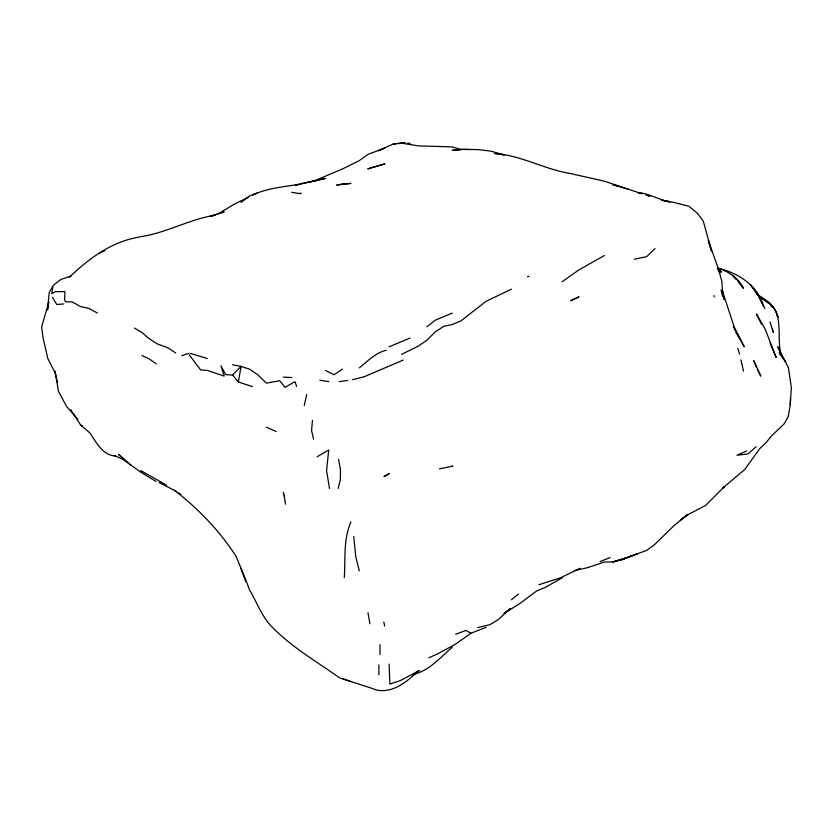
<?xml version="1.0" encoding="UTF-8"?>
<svg xmlns="http://www.w3.org/2000/svg" width="833" height="833" viewBox="0 0 833 833"><rect width="100%" height="100%" fill="white"/><g stroke="black" fill="none" stroke-linecap="round" stroke-linejoin="round"><path stroke-width="1.25" d="M378.838 674.688L378.88 664.911M379.973 654.519L380.015 644.742M790.465 398.278L790.236 404.703L788.268 416.521L784.124 423.882L771.41 436.065L765.996 442.687L759.634 448.779L744.775 469.458L722.638 488.148L724.169 486.836L705.655 505.412L688.839 514.211L680.446 520.125L687.517 514.45L673.689 525.977L654.144 545.011L646.595 550.405L621.251 559.755L612.796 561.963L604.352 562.015L587.452 567.69L574.176 570.699M790.236 404.703L791.35 387.741L788.455 367.853L777.793 346.788L780.656 353.504M312.448 420.332L311.573 430.588L313.552 439.21M52.708 287.364L51.781 293.757L55.155 291.706L64.922 291.592L64.599 300.005L65.682 301.785L72.055 301.879L80.499 306.544L88.954 308.481L97.399 313.041M48.637 302.962L47.502 309.876L49.251 292.3L53.583 285.042L60.851 279.482L71.451 275.838M252.503 386.647L238.373 381.972L241.039 366.395L232.584 364.792M304.264 405.546L306.731 394.363M338.198 488.388L340.301 479.839L340.52 470.218L338.552 459.316M367.978 612.672L369.862 623.74M48.835 301.806L41.65 326.932L42.972 337.448L47.814 358.482L55.447 373.59L58.497 391.343L66.463 406.254L77.761 419.238M350.88 522.052C343.248 539.461 345.528 559.058 344.3 577.55M189.268 354.858L200.691 369.977L207.24 370.414L224.139 376.058L220.984 365.812L225.608 374.6L232.584 375.017L241.039 366.395L249.483 369.154L257.938 374.881L266.383 383.149L279.711 380.691L285.032 387.376L294.934 381.66L296.631 386.335M655.05 248.619L646.595 256.679L634.194 259.271M756.114 446.738L747.992 453.933L737.028 455.234L746.597 450.997M69.285 277.379C89.016 258.355 111.674 241.56 139.413 237.03M359.325 367.863C367.624 361.168 375.516 352.828 386.179 350.235M452.267 647.21C439.886 657.82 429.068 671.044 412.273 674.792M419.801 670.555L418.114 671.117C406.9 681.654 392.853 693.608 376.224 689.922C364.146 685.465 351.724 682.123 339.593 677.833C315.645 660.829 289.801 646.21 269.653 624.427C260.989 614.379 256.304 601.166 249.483 589.816C245.454 578.456 240.706 567.492 235.978 556.205C219.641 530.913 198.4 508.609 174.357 490.304M511.41 599.77L518.511 594.054M426.923 326.786L435.367 320.122L452.267 313.114M486.066 627.322L470.884 633.288L455.724 644.044L438.366 653.541L428.839 657.789M241.039 202.409L249.483 195.974L257.938 192.829M562.108 281.731L579.008 269.84L604.352 255.533M342.425 369.206L333.981 374.746L325.526 370.529M562.108 577.883L545.209 587.432L536.754 590.909L519.865 603.498L504.08 613.432L510.181 608.621L498.092 619.731L489.814 624.708L477.809 627.53M317.175 456.734L328.702 449.976L326.578 470.707L329.514 488.523M418.114 671.117L400.569 680.499L389.854 684.06L389.126 664.14M248.099 197.338L234.427 204.085L217.871 214.029L224.139 211.821L210.333 216.174M342.425 168.995L359.325 160.592L367.978 154.355L384.669 148.128L378.463 150.658L393.124 144.078L405.046 142.474M570.834 300.744L579.008 296.881L570.688 300.505M389.042 346.84L410.023 338.083M401.568 354.369L418.468 346.049L426.923 340.187L435.367 331.784L443.822 326.307L452.267 324.495L460.711 321.049L486.066 301.307L511.41 289.176M313.27 181.313L341.936 169.161M403.214 360.064L364.385 376.672L352.692 379.681M99.491 253.003L104.896 250.712M580.039 568.283L560.619 577.779L538.868 584.735M600.145 561.567L610.089 557.558M252.659 195.099C267.112 187.998 283.241 187.05 298.808 184.301L295.267 185.28L325.526 178.397L300.182 183.854M455.641 634.246L465.97 630.446L470.884 633.288M181.896 355.649L188.841 353.379M314.218 181.053L317.081 180.272L308.626 182.333M211.353 216.059L215.695 215.101C189.643 219.089 166.423 232.907 140.361 236.759M439.501 468.823L452.84 466.105L452.267 466.178M339.281 381.691L347.746 380.442M266.383 427.235L276.212 431.494M395.54 143.859L393.124 144.078L395.727 143.953M397.955 143.64L401.568 143.307M63.61 303.941L56.8 304.514L52.385 297.298M460.711 149.898L452.267 150.346L460.711 149.378L477.986 149.576L491.314 151.21L504.277 155L494.51 153.439C521.041 155.334 544.47 169.349 570.553 173.556L604.352 181.178L641.368 193.579M407.42 143.391L410.023 143.266M469.166 149.451L460.711 149.43L452.267 146.9L418.468 145.9L401.568 143.141M283.282 377.151L291.737 377.536M319.841 380.223L328.785 381.629M291.737 192.319L300.182 193.662L300.89 193.673L300.723 192.954M661.569 200.159L669.753 201.753L661.433 200.159M190.341 353.379L207.24 358.502M717.255 268.205C737.746 272.266 757.436 285.334 763.601 306.2L756.437 291.706L764.881 308.502M628.186 189.258L612.796 184.614L617.076 185.915M641.691 193.683L638.151 192.61C650.542 193.558 660.913 201.305 673.21 202.284L688.839 206.188L697.294 213.154L703.271 221.099L711.569 251.243L708.331 240.55L718.421 268.882L721.899 281.502L722.503 290.904L724.2 299.682L722.638 291.685L734.123 326.723L744.202 346.674L735.924 331.94L740.048 339.312M646.418 195.12L649.969 196.192L646.283 195.078M717.817 268.174C728.688 271.287 738.496 278.17 743.577 288.489L738.142 281.877M342.425 678.458L350.88 681.592M159.113 482.557L176.617 491.522M141.964 355.587L148.868 358.669L156.208 363.802M166.433 485.118L140.871 470.614M155.948 481.422L139.58 471.353M764.048 299.807C785.717 309.709 775.877 336.594 781.125 354.619M762.185 298.297L768.64 302.941M134.373 328.025L142.62 333.013L149.388 338.864L157.447 343.967L167.766 347.757L175.711 352.932M756.437 294.059C765.819 299.526 775.221 306.19 778.074 317.363L776.752 315.124M178.72 492.938L180.834 494.344M139.298 471.114L122.753 459.316L114.298 455.484L115.506 455.984C102.251 455.38 96.243 441.906 89.547 432.629L80.499 424.788L70.763 409.753M719.556 270.663L721.461 271.995L717.567 268.663M80.499 424.788L82.529 426.246M763.288 299.286L761.279 297.787L769.484 302.806L772.129 307.283M766.308 301.546L768.318 303.056M771.327 305.305L773.336 306.815L770.515 304.493M131.197 465.22L118.453 454.287L124.981 460.274M738.725 281.544L732.696 275.265L735.81 279.045M232.584 375.017L238.373 381.972M718.525 271.048L719.899 272.891L717.661 268.611M241.008 568.897L245.756 581.361M757.468 369.467L760.789 376.12L753.782 360.647L756.437 367.322M733.269 326.505L735.393 330.847M761.477 324.162L756.437 313.968L764.881 328.494L776.169 357.492L770.004 342.925M772.316 329.264L773.336 332.388L769.984 322.038M283.282 492.199L284.563 496.447M737.892 348.413L739.537 354.202M359.325 570.855L355.816 557.09L353.733 536.379M721.086 289.936L722.638 296.423M55.447 373.59L54.874 371.133L57.394 382.222M383.774 622.022L384.669 625.958M740.954 359.939L743.494 371.164M713.933 295.559L714.193 296.892M284.053 495.26L285.5 504.184M389.198 473.581L384.159 476.486L389.198 473.581M637.36 553.789L621.251 559.755L637.36 553.789M627.218 557.693L612.796 561.963L627.218 557.693M373.246 167.152L367.78 168.912L384.908 163.862L373.246 167.152M342.425 184.031L336.657 185.061L350.88 183.427L342.425 184.031M528.726 276.431L527.674 276.556L528.726 276.431M754.198 289.54L750.398 284.563L760.237 298.391L754.198 289.54M781.781 356.222L779.219 352.765L785.623 361.782L781.781 356.222"/></g></svg>
